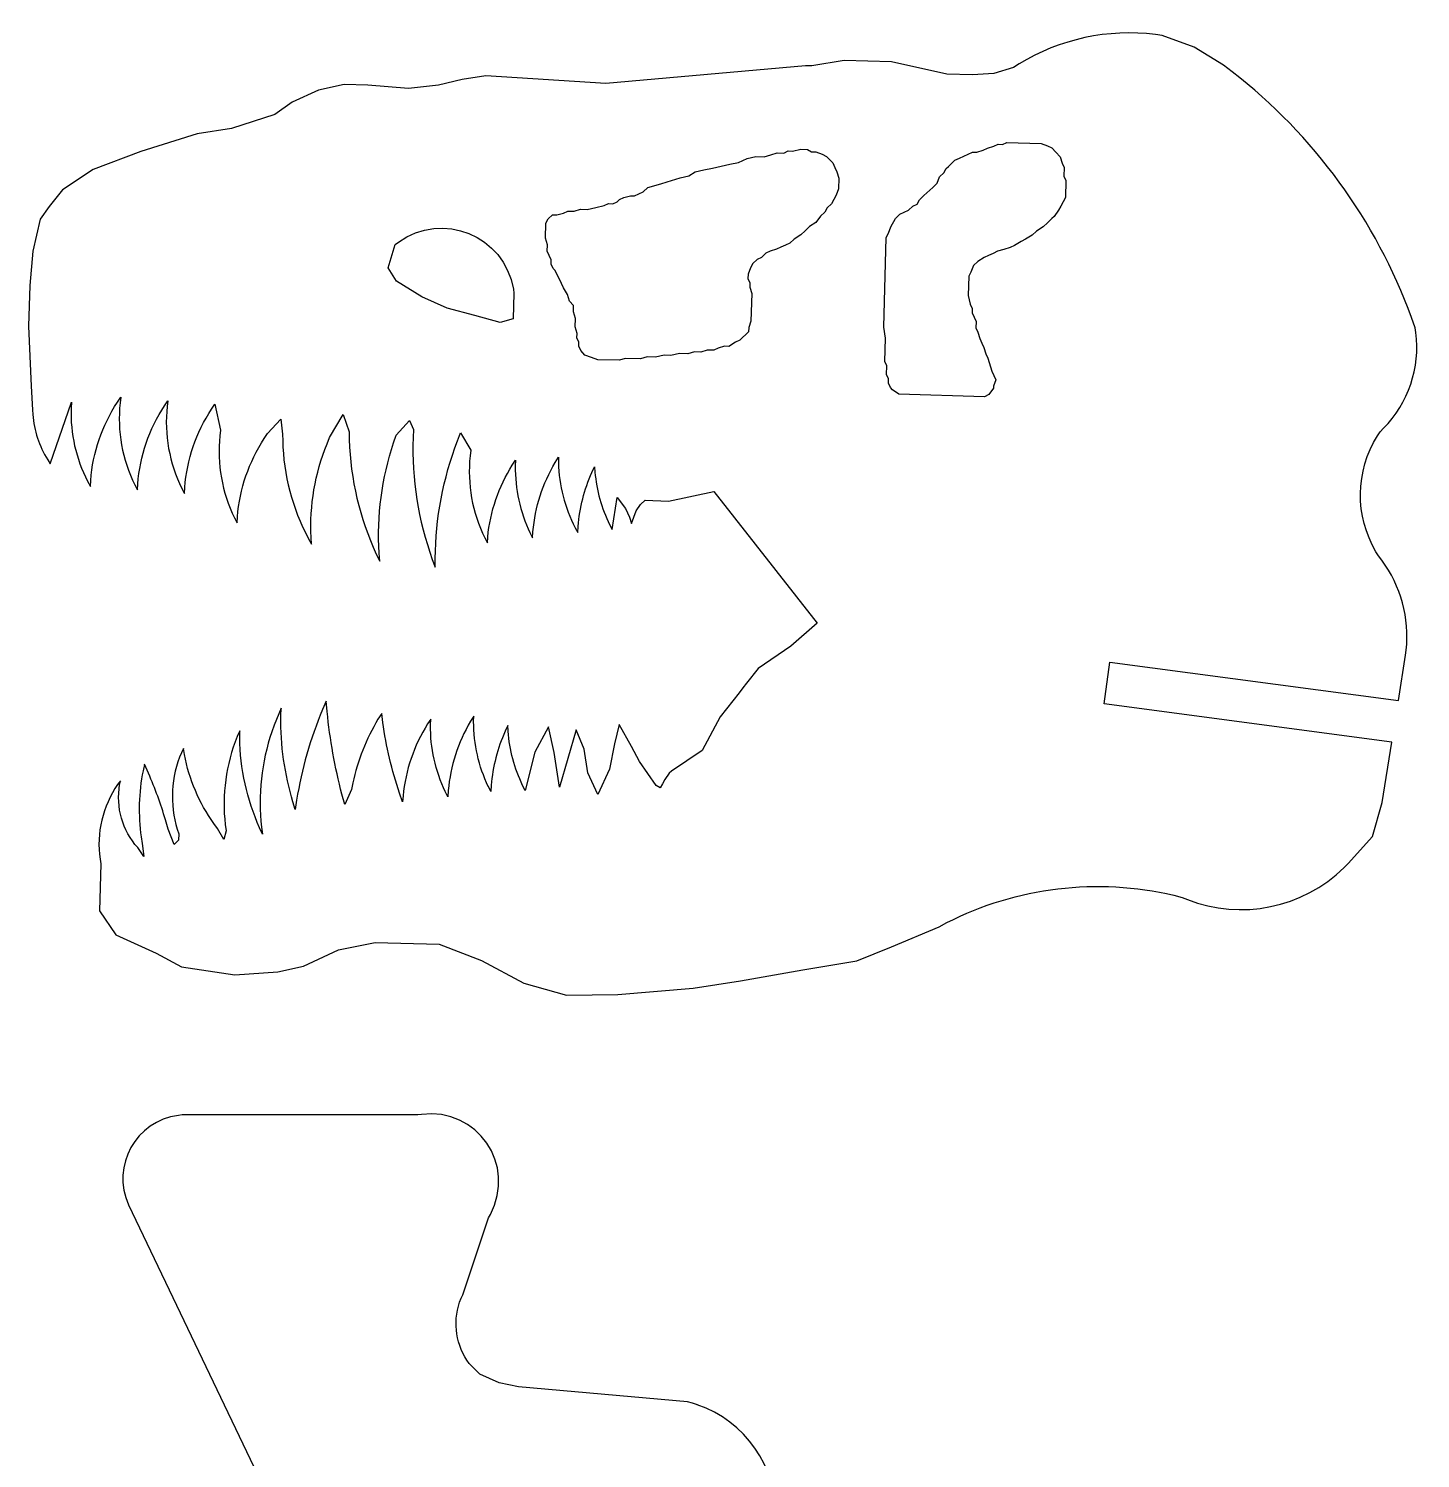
# Model space of a CAD drawing. Extents: x -18 to 13239, y -29 to 8823.
# Drawn here: x 4568 to 6829, y 6499 to 8823 of the extents above; entities that cross this region are included whole.
import ezdxf

# ---------------------------------------------------------------- set-up
doc = ezdxf.new("R2010")
doc.units = 0
doc.layers.get('0').update_dxf_attribs({"linetype": 'CONTINUOUS'})

msp = doc.modelspace()

# ---------------------------------------------------------------- linework, layer by layer
at = {"color": 7}
for p, q in [((6409.534484, 8811.971966), (6398.634483, 8813.441966)), ((6461.224488, 8793.021964), (6409.534484, 8811.971966)), ((6509.144492, 8763.771962), (6461.224488, 8793.021964)), ((5830.15444, 8762.601962), (5505.454416, 8733.77196)), ((5840.554441, 8762.301962), (5830.15444, 8762.601962)), ((5893.054445, 8771.271962), (5840.554441, 8762.301962)), ((5969.624451, 8769.051962), (5893.054445, 8771.271962)), ((6059.544458, 8748.991961), (5969.624451, 8769.051962)), ((6177.064467, 8765.681962), (6167.814466, 8759.721962)), ((6523.344493, 8752.941961), (6509.144492, 8763.771962)), ((5272.384398, 8740.55196), (5233.754395, 8731.171959)), ((5310.824401, 8746.381961), (5272.384398, 8740.55196)), ((5505.454416, 8733.77196), (5310.824401, 8746.381961)), ((6101.254461, 8747.771961), (6059.544458, 8748.991961)), ((6136.124463, 8750.231961), (6101.254461, 8747.771961)), ((6167.814466, 8759.721962), (6136.124463, 8750.231961)), ((5038.524381, 8722.971959), (4996.214377, 8703.281957)), ((5080.614384, 8732.16196), (5038.524381, 8722.971959)), ((5118.854387, 8731.041959), (5080.614384, 8732.16196)), ((5184.824392, 8725.651959), (5118.854387, 8731.041959)), ((5233.754395, 8731.171959), (5184.824392, 8725.651959)), ((4996.214377, 8703.281957), (4967.774375, 8683.201956)), ((4967.774375, 8683.201956), (4897.43437, 8660.941954)), ((4841.464366, 8652.071953), (4750.124359, 8623.401951)), ((4897.43437, 8660.941954), (4841.464366, 8652.071953)), ((4750.124359, 8623.401951), (4672.654353, 8594.331949)), ((5773.706936, 8618.023951), (5784.211737, 8621.189151)), ((5784.211737, 8621.189151), (5794.615738, 8620.886651)), ((5794.615738, 8620.886651), (5801.741438, 8624.150151)), ((5801.741438, 8624.150151), (5808.677439, 8623.948451)), ((5808.677439, 8623.948451), (5822.65034, 8627.012852)), ((5822.65034, 8627.012852), (5833.143241, 8626.707652)), ((5833.143241, 8626.707652), (5839.978241, 8623.038151)), ((5839.978241, 8623.038151), (5846.914142, 8622.836451)), ((5846.914142, 8622.836451), (5857.306242, 8619.063451)), ((6079.967359, 8612.587151), (6101.077761, 8622.386051)), ((6101.077761, 8622.386051), (6108.102661, 8622.181751)), ((6108.102661, 8622.181751), (6118.610062, 8625.435951)), ((6118.610062, 8625.435951), (6125.646763, 8628.702052)), ((6125.646763, 8628.702052), (6136.240563, 8631.864752)), ((6136.240563, 8631.864752), (6143.277264, 8635.130852)), ((6143.277264, 8635.130852), (6150.213165, 8634.929152)), ((6150.213165, 8634.929152), (6157.249865, 8638.195252)), ((6157.249865, 8638.195252), (6212.915169, 8636.576452)), ((6212.915169, 8636.576452), (6223.30727, 8632.803452)), ((6223.30727, 8632.803452), (6230.142271, 8629.133952)), ((6230.142271, 8629.133952), (6236.876471, 8621.996151)), ((6236.876471, 8621.996151), (6243.608072, 8614.769751)), ((5679.007829, 8596.393649), (5693.06943, 8599.45545)), ((5693.06943, 8599.45545), (5707.042031, 8602.51985)), ((5707.042031, 8602.51985), (5721.103632, 8605.58165)), ((5721.103632, 8605.58165), (5735.179833, 8612.20285)), ((5735.179833, 8612.20285), (5749.241434, 8615.264651)), ((5749.241434, 8615.264651), (5763.113335, 8614.861251)), ((5763.113335, 8614.861251), (5773.706936, 8618.023951)), ((5857.306242, 8619.063451), (5864.141243, 8615.393951)), ((5864.141243, 8615.393951), (5874.242644, 8604.68745)), ((5874.242644, 8604.68745), (5877.506444, 8597.561949)), ((6058.563558, 8595.766349), (6062.135058, 8599.222249)), ((6062.135058, 8599.222249), (6072.841559, 8609.32365)), ((6072.841559, 8609.32365), (6079.967359, 8612.587151)), ((6243.608072, 8614.769751), (6246.862272, 8604.26245)), ((6246.862272, 8604.26245), (6250.128672, 8597.225449)), ((4672.654353, 8594.331949), (4622.914349, 8560.971947)), ((5605.294023, 8574.152048), (5626.303625, 8580.483048)), ((5626.303625, 8580.483048), (5640.367826, 8583.633848)), ((5640.367826, 8583.633848), (5650.973527, 8590.267449)), ((5650.973527, 8590.267449), (5665.035128, 8593.329249)), ((5665.035128, 8593.329249), (5679.007829, 8596.393649)), ((5877.506444, 8597.561949), (5880.861544, 8590.522449)), ((5880.861544, 8590.522449), (5884.027044, 8580.017648)), ((5884.027044, 8580.017648), (5883.520244, 8562.589047)), ((6043.896856, 8571.896147), (6047.667457, 8582.199248)), ((6047.667457, 8582.199248), (6054.893857, 8588.931049)), ((6054.893857, 8588.931049), (6058.563558, 8595.766349)), ((6250.128672, 8597.225449), (6249.722672, 8583.264648)), ((6249.722672, 8583.264648), (6252.989072, 8576.227648)), ((6252.989072, 8576.227648), (6252.179572, 8548.395146)), ((4622.914349, 8560.971947), (4601.294348, 8533.751945)), ((5534.858218, 8548.344846), (5545.451919, 8551.507546)), ((5545.451919, 8551.507546), (5552.387919, 8551.305846)), ((5552.387919, 8551.305846), (5559.42472, 8554.571946)), ((5559.42472, 8554.571946), (5566.46422, 8557.927046)), ((5566.46422, 8557.927046), (5573.690821, 8564.658847)), ((5573.690821, 8564.658847), (5594.700423, 8570.989347)), ((5594.700423, 8570.989347), (5605.294023, 8574.152048)), ((5879.749644, 8552.285946), (5875.988444, 8545.364745)), ((5883.520244, 8562.589047), (5879.749644, 8552.285946)), ((6015.254654, 8544.873545), (6022.481255, 8551.604846)), ((6022.481255, 8551.604846), (6036.756656, 8565.073147)), ((6036.756656, 8565.073147), (6043.896856, 8571.896147)), ((4601.294348, 8533.751945), (4586.724346, 8513.261943)), ((5454.119612, 8526.308544), (5464.713313, 8529.471244)), ((5464.713313, 8529.471244), (5475.117214, 8529.168644)), ((5475.117214, 8529.168644), (5489.181415, 8532.319544)), ((5489.181415, 8532.319544), (5503.154116, 8535.383945)), ((5503.154116, 8535.383945), (5510.191016, 8538.649945)), ((5510.191016, 8538.649945), (5517.215717, 8538.445745)), ((5517.215717, 8538.445745), (5524.252617, 8541.711845)), ((5524.252617, 8541.711845), (5527.821418, 8545.078745)), ((5527.821418, 8545.078745), (5534.858218, 8548.344846)), ((5865.181143, 8531.795044), (5861.511343, 8524.959844)), ((5872.318744, 8538.529545), (5865.181143, 8531.795044)), ((5875.988444, 8545.364745), (5872.318744, 8538.529545)), ((5997.408053, 8527.949244), (6004.545654, 8534.683645)), ((6004.545654, 8534.683645), (6011.582354, 8537.949745)), ((6011.582354, 8537.949745), (6015.254654, 8544.873545)), ((6244.837472, 8534.636645), (6241.078971, 8527.803944)), ((6248.509872, 8541.560445), (6244.837472, 8534.636645)), ((6252.179572, 8548.395146), (6248.509872, 8541.560445)), ((4586.724346, 8513.261943), (4574.804346, 8461.361939)), ((5407.633208, 8482.449641), (5408.341808, 8506.814343)), ((5408.341808, 8506.814343), (5412.011409, 8513.649643)), ((5412.011409, 8513.649643), (5419.149109, 8520.384044)), ((5419.149109, 8520.384044), (5426.08511, 8520.182344)), ((5426.08511, 8520.182344), (5436.678811, 8523.345044)), ((5436.678811, 8523.345044), (5443.715711, 8526.611144)), ((5443.715711, 8526.611144), (5454.119612, 8526.308544)), ((5847.043742, 8507.937243), (5836.438041, 8501.303642)), ((5854.371142, 8518.136843), (5847.043742, 8507.937243)), ((5861.511343, 8524.959844), (5854.371142, 8518.136843)), ((5968.766151, 8500.926642), (5976.105451, 8514.596643)), ((5976.105451, 8514.596643), (5983.245552, 8521.419644)), ((5983.245552, 8521.419644), (5990.371352, 8524.683144)), ((5990.371352, 8524.683144), (5997.408053, 8527.949244)), ((6223.13147, 8507.411843), (6215.993869, 8500.677342)), ((6230.271671, 8514.234743), (6223.13147, 8507.411843)), ((6233.840571, 8517.601743), (6230.271671, 8514.234743)), ((6241.078971, 8527.803944), (6233.840571, 8517.601743)), ((5410.796009, 8471.85584), (5407.633208, 8482.449641)), ((5822.16034, 8487.746341), (5811.465639, 8481.115341)), ((5829.30054, 8494.569242), (5822.16034, 8487.746341)), ((5836.438041, 8501.303642), (5829.30054, 8494.569242)), ((5957.07445, 8337.60063), (5961.32315, 8483.699841)), ((5961.32315, 8483.699841), (5964.995551, 8490.623541)), ((5964.995551, 8490.623541), (5968.766151, 8500.926642)), ((6198.161668, 8487.311941), (6187.553367, 8480.589941)), ((6205.299169, 8494.046442), (6198.161668, 8487.311941)), ((6215.993869, 8500.677342), (6205.299169, 8494.046442)), ((4574.804346, 8461.361939), (4569.714345, 8405.801935)), ((5152.054389, 8434.171937), (5163.56439, 8472.10194)), ((5163.56439, 8472.10194), (5168.57439, 8475.96194)), ((5410.493409, 8461.451939), (5410.796009, 8471.85584)), ((5417.023409, 8447.289438), (5410.493409, 8461.451939)), ((5772.621236, 8461.330939), (5765.584435, 8458.064839)), ((5783.126037, 8464.496139), (5772.621236, 8461.330939)), ((5790.165537, 8467.85124), (5783.126037, 8464.496139)), ((5797.291238, 8471.11484), (5790.165537, 8467.85124)), ((5804.328138, 8474.38094), (5797.291238, 8471.11484)), ((5811.465639, 8481.115341), (5804.328138, 8474.38094)), ((6141.686664, 8461.098839), (6134.649963, 8457.832739)), ((6152.191465, 8464.264039), (6141.686664, 8461.098839)), ((6162.785265, 8467.42674), (6152.191465, 8464.264039)), ((6169.821966, 8470.69284), (6162.785265, 8467.42674)), ((6180.427667, 8477.32644), (6169.821966, 8470.69284)), ((6187.553367, 8480.589941), (6180.427667, 8477.32644)), ((5416.821709, 8440.353337), (5417.023409, 8447.289438)), ((5420.088009, 8433.316337), (5416.821709, 8440.353337)), ((5744.183234, 8441.332438), (5740.511034, 8434.408637)), ((5751.320934, 8448.066838), (5744.183234, 8441.332438)), ((5758.357835, 8451.332938), (5751.320934, 8448.066838)), ((5765.584435, 8458.064839), (5758.357835, 8451.332938)), ((6102.741661, 8437.846037), (6098.879761, 8427.456537)), ((6109.879261, 8444.580538), (6102.741661, 8437.846037)), ((6120.484962, 8451.214038), (6109.879261, 8444.580538)), ((6127.521663, 8454.480139), (6120.484962, 8451.214038)), ((6134.649963, 8457.832739), (6127.521663, 8454.480139)), ((5165.31439, 8412.871935), (5152.054389, 8434.171937)), ((5206.404393, 8387.291933), (5165.31439, 8412.871935)), ((5423.45501, 8429.747637), (5420.088009, 8433.316337)), ((5426.72131, 8422.710736), (5423.45501, 8429.747637)), ((5430.07391, 8415.582636), (5426.72131, 8422.710736)), ((5436.606511, 8401.509135), (5430.07391, 8415.582636)), ((5736.740533, 8424.105636), (5736.538833, 8417.169436)), ((5736.538833, 8417.169436), (5739.802434, 8410.043935)), ((5740.511034, 8434.408637), (5736.740533, 8424.105636)), ((6095.20996, 8420.621236), (6094.29966, 8389.320434)), ((6098.879761, 8427.456537), (6095.20996, 8420.621236)), ((4569.714345, 8405.801935), (4567.794345, 8339.73193)), ((5356.274405, 8393.341934), (5355.054404, 8351.641931)), ((5355.384404, 8399.681934), (5356.274405, 8393.341934)), ((5443.237411, 8390.814534), (5436.606511, 8401.509135)), ((5446.402811, 8380.309733), (5443.237411, 8390.814534)), ((5739.802434, 8410.043935), (5739.600734, 8403.107835)), ((5739.600734, 8403.107835), (5742.766134, 8392.603034)), ((5742.766134, 8392.603034), (5741.449834, 8347.34143)), ((6094.29966, 8389.320434), (6097.364361, 8375.347833)), ((5247.594396, 8368.641932), (5206.404393, 8387.291933)), ((5292.5544, 8356.921931), (5247.594396, 8368.641932)), ((5453.137012, 8373.171832), (5446.402811, 8380.309733)), ((5452.831912, 8362.678932), (5453.137012, 8373.171832)), ((6097.364361, 8375.347833), (6100.716861, 8368.219732)), ((6100.716861, 8368.219732), (6100.515161, 8361.284132)), ((5333.964403, 8345.31193), (5292.5544, 8356.921931)), ((5355.054404, 8351.641931), (5333.964403, 8345.31193)), ((5456.086312, 8352.171531), (5452.831912, 8362.678932)), ((5455.682912, 8338.29983), (5456.086312, 8352.171531)), ((5741.449834, 8347.34143), (5737.679333, 8337.03833)), ((6100.515161, 8361.284132), (6107.047661, 8347.21073)), ((6107.047661, 8347.21073), (6106.742461, 8336.71773)), ((6820.504515, 8336.92193), (6814.584515, 8353.691931)), ((4567.794345, 8339.73193), (4571.894345, 8242.071923)), ((5458.845712, 8327.705929), (5455.682912, 8338.29983)), ((5458.644012, 8320.769828), (5458.845712, 8327.705929)), ((5461.910213, 8313.732828), (5458.644012, 8320.769828)), ((5737.477633, 8330.102229), (5723.110932, 8316.547428)), ((5737.679333, 8337.03833), (5737.477633, 8330.102229)), ((5960.03565, 8320.071128), (5957.07445, 8337.60063)), ((5958.92365, 8281.834726), (5960.03565, 8320.071128)), ((6106.742461, 8336.71773), (6110.008861, 8329.680729)), ((6110.008861, 8329.680729), (6113.174362, 8319.175928)), ((6113.174362, 8319.175928), (6116.438162, 8312.050528)), ((6821.704515, 8328.921929), (6820.504515, 8336.87193)), ((6820.504515, 8336.87193), (6820.504515, 8336.87193)), ((5461.705913, 8306.708227), (5461.910213, 8313.732828)), ((5464.972113, 8299.671227), (5461.705913, 8306.708227)), ((5471.706413, 8292.533426), (5464.972113, 8299.671227)), ((5649.497827, 8297.774127), (5638.904226, 8294.611526)), ((5659.901827, 8297.471627), (5649.497827, 8297.774127)), ((5670.406628, 8300.636827), (5659.901827, 8297.471627)), ((5680.899429, 8300.331727), (5670.406628, 8300.636827)), ((5687.93883, 8303.686827), (5680.899429, 8300.331727)), ((5698.44353, 8306.852127), (5687.93883, 8303.686827)), ((5705.468431, 8306.647827), (5698.44353, 8306.852127)), ((5716.074032, 8313.281328), (5705.468431, 8306.647827)), ((5723.110932, 8316.547428), (5716.074032, 8313.281328)), ((6116.438162, 8312.050528), (6119.704462, 8305.013527)), ((6119.704462, 8305.013527), (6122.869962, 8294.508726)), ((5482.098414, 8288.760426), (5471.706413, 8292.533426)), ((5492.401515, 8284.990126), (5482.098414, 8288.760426)), ((5527.170017, 8283.978926), (5492.401515, 8284.990126)), ((5537.763718, 8287.141626), (5527.170017, 8283.978926)), ((5562.03952, 8286.435626), (5537.763718, 8287.141626)), ((5572.633221, 8289.598326), (5562.03952, 8286.435626)), ((5586.505022, 8289.194926), (5572.633221, 8289.598326)), ((5600.566723, 8292.255726), (5586.505022, 8289.194926)), ((5610.970724, 8291.953126), (5600.566723, 8292.255726)), ((5625.032325, 8295.014927), (5610.970724, 8291.953126)), ((5638.904226, 8294.611526), (5625.032325, 8295.014927)), ((5962.18975, 8274.797225), (5958.92365, 8281.834726)), ((5961.78375, 8260.836424), (5962.18975, 8274.797225)), ((6122.869962, 8294.508726), (6126.222563, 8287.380626)), ((6126.222563, 8287.380626), (6132.553263, 8266.371024)), ((5965.050151, 8253.799423), (5961.78375, 8260.836424)), ((5964.848351, 8246.863323), (5965.050151, 8253.799423)), ((6132.553263, 8266.371024), (6135.817063, 8259.245524)), ((6139.083464, 8252.208623), (6135.312763, 8241.905523)), ((6135.817063, 8259.245524), (6139.083464, 8252.208623)), ((4571.894345, 8242.071923), (4574.254345, 8203.73192)), ((5968.114751, 8239.826322), (5964.848351, 8246.863323)), ((5971.479351, 8236.168622), (5968.114751, 8239.826322)), ((5981.770652, 8228.927422), (5971.479351, 8236.168622)), ((6120.845162, 8224.882921), (5981.770652, 8228.927422)), ((6127.970963, 8228.146421), (6120.845162, 8224.882921)), ((6135.211963, 8238.437722), (6127.970963, 8228.146421)), ((6135.312763, 8241.905523), (6135.211963, 8238.437722)), ((4574.254345, 8203.73192), (4574.644346, 8195.891919)), ((4603.024348, 8115.851913), (4637.25435, 8215.781921)), ((4637.25435, 8215.781921), (4636.80435, 8206.36192)), ((4712.104356, 8215.921921), (4717.594356, 8223.951921)), ((4717.594356, 8223.951921), (4716.434356, 8214.81192)), ((4788.564362, 8210.22192), (4794.054362, 8218.251921)), ((4794.054362, 8218.251921), (4792.894362, 8209.12192)), ((4865.034367, 8204.53192), (4870.514368, 8212.47192)), ((4870.514368, 8212.47192), (4879.704369, 8170.461917)), ((4956.164374, 8164.771917), (4977.774376, 8188.521918)), ((4977.774376, 8188.521918), (4980.534376, 8164.061917)), ((5056.904382, 8158.371916), (5078.914384, 8195.991919)), ((5078.914384, 8195.991919), (5088.594384, 8167.861917)), ((5164.96439, 8162.161916), (5186.574392, 8185.921918)), ((5186.574392, 8185.921918), (5193.104392, 8171.761917)), ((4879.704369, 8170.461917), (4878.554368, 8161.421916)), ((4950.684374, 8156.741916), (4956.164374, 8164.771917)), ((4980.534376, 8164.061917), (4980.564376, 8153.021916)), ((5052.594382, 8148.081915), (5056.904382, 8158.371916)), ((5088.594384, 8167.861917), (5088.754384, 8155.041916)), ((5160.78439, 8149.831916), (5164.96439, 8162.161916)), ((5193.104392, 8171.761917), (5192.534392, 8158.341916)), ((5264.464398, 8153.041916), (5269.564398, 8166.071917)), ((5269.564398, 8166.071917), (5286.184399, 8137.731915)), ((6759.064511, 8161.291916), (6763.444511, 8167.921917)), ((6763.444511, 8167.921917), (6769.214511, 8173.541917)), ((5286.184399, 8137.731915), (5285.024399, 8128.681914)), ((4598.764347, 8122.381913), (4603.024348, 8115.851913)), ((5353.564404, 8113.701913), (5358.784405, 8121.731913)), ((5358.784405, 8121.731913), (5358.514405, 8112.391913)), ((5423.38441, 8118.161913), (5428.61441, 8126.641914)), ((5428.61441, 8126.641914), (5428.61441, 8117.481913)), ((5482.984414, 8101.831912), (5487.344414, 8110.961913)), ((5487.344414, 8110.961913), (5487.974415, 8102.131912)), ((4663.604352, 8087.481911), (4668.164353, 8079.07191)), ((4668.164353, 8079.07191), (4668.714353, 8088.761911)), ((4740.324358, 8081.51191), (4744.544358, 8073.38191)), ((4744.544358, 8073.38191), (4745.174358, 8083.061911)), ((4816.784364, 8075.82191), (4821.004364, 8067.681909)), ((4821.004364, 8067.681909), (4821.554364, 8077.37191)), ((5607.554424, 8055.311908), (5681.154429, 8070.53191)), ((5681.154429, 8070.53191), (5849.024442, 7856.771893)), ((5515.704417, 8009.211905), (5524.164417, 8061.211909)), ((5524.164417, 8061.211909), (5537.614418, 8043.381908)), ((5537.614418, 8043.381908), (5544.144419, 8029.301906)), ((5554.85442, 8039.401907), (5562.18442, 8049.601908)), ((5562.18442, 8049.601908), (5569.324421, 8056.431908)), ((5569.324421, 8056.431908), (5607.554424, 8055.311908)), ((4902.43437, 8028.031906), (4906.654371, 8019.981906)), ((4906.654371, 8019.981906), (4907.204371, 8029.671906)), ((5511.664416, 8017.071906), (5515.704417, 8009.211905)), ((5544.144419, 8029.301906), (5547.314419, 8018.711906)), ((5547.314419, 8018.711906), (5551.084419, 8029.101906)), ((5551.084419, 8029.101906), (5554.85442, 8039.401907)), ((5022.154379, 7994.731904), (5027.56438, 7985.051903)), ((5027.56438, 7985.051903), (5026.82438, 7996.201904)), ((5308.924401, 7995.381904), (5313.134401, 7987.251903)), ((5313.134401, 7987.251903), (5313.854401, 7996.751904)), ((5382.324407, 8003.931905), (5386.444407, 7995.531904)), ((5386.444407, 7995.531904), (5387.174407, 8005.481905)), ((5455.534412, 8011.941905), (5459.844412, 8003.901905)), ((5459.844412, 8003.901905), (5460.484412, 8013.941905)), ((5138.194388, 7957.541901), (5137.234388, 7970.471902)), ((6761.044511, 7966.061902), (6756.87451, 7972.761902)), ((5132.654388, 7969.091902), (5138.194388, 7957.541901)), ((5223.624395, 7960.481901), (5228.424395, 7947.8819)), ((5228.424395, 7947.8819), (5228.384395, 7961.861901)), ((6766.274511, 7959.231901), (6761.044511, 7966.061902)), ((5849.024442, 7856.771893), (5806.204439, 7819.661891)), ((5806.204439, 7819.661891), (5752.894435, 7782.941888)), ((6805.024514, 7804.581889), (6806.074514, 7813.10189)), ((6315.204477, 7725.421883), (6324.294478, 7793.601889)), ((6324.294478, 7793.601889), (6793.294513, 7731.121884)), ((6793.294513, 7731.121884), (6805.024514, 7804.581889)), ((5752.894435, 7782.941888), (5734.404433, 7759.451886)), ((5722.114432, 7743.791885), (5691.43443, 7704.631882)), ((5728.264433, 7751.621885), (5722.114432, 7743.791885)), ((5734.404433, 7759.451886), (5728.264433, 7751.621885)), ((4977.984376, 7718.441883), (4966.774375, 7690.911881)), ((4977.704376, 7705.631882), (4977.984376, 7718.441883)), ((5051.484382, 7730.181884), (5045.374381, 7716.211883)), ((5052.944382, 7713.141883), (5051.484382, 7730.181884)), ((6782.714512, 7663.131879), (6315.204477, 7725.421883)), ((5141.414388, 7710.211882), (5135.434388, 7700.691882)), ((5143.204388, 7695.481881), (5141.414388, 7710.211882)), ((5221.234394, 7700.861882), (5216.024394, 7692.911881)), ((5220.884394, 7691.621881), (5221.234394, 7700.861882)), ((5290.9744, 7705.861882), (5285.744399, 7697.381881)), ((5290.8044, 7696.791881), (5290.9744, 7705.861882)), ((5527.394417, 7691.961881), (5519.554417, 7660.861879)), ((5547.284419, 7656.581878), (5527.394417, 7691.961881)), ((5691.43443, 7704.631882), (5661.984428, 7649.771878)), ((4910.804371, 7682.03188), (4906.694371, 7672.451879)), ((4910.814371, 7670.461879), (4910.804371, 7682.03188)), ((4966.774375, 7690.911881), (4962.994375, 7680.34188)), ((5346.234404, 7690.281881), (5341.964403, 7681.15188)), ((5346.774404, 7681.19188), (5346.234404, 7690.281881)), ((5412.394409, 7688.361881), (5390.284407, 7647.261878)), ((5421.584409, 7646.351878), (5412.394409, 7688.361881)), ((5457.464412, 7683.58188), (5430.37441, 7590.381873)), ((5470.514413, 7651.871878), (5457.464412, 7683.58188)), ((4819.364364, 7653.361878), (4816.134364, 7646.161878)), ((4821.034364, 7643.261877), (4819.364364, 7653.361878)), ((5390.284407, 7647.261878), (5374.504406, 7584.981873)), ((5430.37441, 7590.381873), (5421.584409, 7646.351878)), ((5476.344414, 7613.431875), (5470.514413, 7651.871878)), ((5519.554417, 7660.861879), (5511.314416, 7619.361875)), ((5560.44442, 7631.811876), (5547.284419, 7656.581878)), ((5661.984428, 7649.771878), (5612.244424, 7616.421875)), ((6766.744511, 7565.401871), (6782.714512, 7663.131879)), ((4755.954359, 7627.351876), (4753.694359, 7616.831875)), ((4762.56436, 7612.741875), (4755.954359, 7627.401876)), ((4755.954359, 7627.401876), (4755.954359, 7627.401876)), ((5587.164422, 7592.771873), (5560.44442, 7631.811876)), ((4716.914356, 7600.631874), (4712.464356, 7594.621874)), ((4715.654356, 7594.351874), (4716.914356, 7600.631874)), ((5492.754415, 7578.071872), (5476.344414, 7613.431875)), ((5511.314416, 7619.361875), (5492.754415, 7578.071872)), ((5601.434423, 7602.761874), (5597.674423, 7595.931874)), ((5608.674424, 7613.061875), (5601.434423, 7602.761874)), ((5612.244424, 7616.421875), (5608.674424, 7613.061875)), ((5081.394384, 7562.181871), (5076.894383, 7578.681872)), ((5092.504385, 7586.241873), (5081.394384, 7562.181871)), ((5094.694385, 7597.211874), (5092.504385, 7586.241873)), ((5175.504391, 7566.471871), (5170.564391, 7580.411873)), ((5176.224391, 7575.971872), (5175.504391, 7566.471871)), ((5248.894396, 7574.751872), (5244.684396, 7583.061873)), ((5249.544396, 7584.701873), (5248.894396, 7574.751872)), ((5318.734402, 7583.131873), (5314.704401, 7591.261873)), ((5319.384402, 7593.261874), (5318.734402, 7583.131873)), ((5374.504406, 7584.981873), (5370.384406, 7593.201874)), ((5594.004423, 7589.101873), (5587.164422, 7592.771873)), ((5597.674423, 7595.931874), (5594.004423, 7589.101873)), ((5001.064378, 7554.101871), (4997.234377, 7566.311871)), ((5003.284378, 7569.251872), (5001.064378, 7554.101871)), ((6751.25451, 7510.141867), (6766.744511, 7565.401871)), ((4794.714362, 7521.831868), (4790.184362, 7537.271869)), ((4874.844368, 7522.971868), (4868.674368, 7531.161869)), ((4887.224369, 7529.371869), (4888.614369, 7519.101868)), ((4750.564359, 7509.321867), (4752.214359, 7498.681866)), ((4804.414363, 7497.161866), (4794.714362, 7521.831868)), ((4809.404363, 7521.851868), (4811.854363, 7514.301868)), ((4811.854363, 7514.301868), (4811.544363, 7503.901867)), ((4884.744369, 7505.241867), (4874.844368, 7522.971868)), ((4888.614369, 7519.101868), (4884.744369, 7505.241867)), ((4947.654374, 7513.911868), (4942.794373, 7524.381868)), ((4946.194374, 7524.991868), (4947.654374, 7513.911868)), ((6711.614507, 7466.081864), (6751.25451, 7510.141867)), ((4755.074359, 7477.681865), (4745.074358, 7491.951866)), ((4752.214359, 7498.681866), (4755.074359, 7477.681865)), ((4811.544363, 7503.901867), (4804.414363, 7497.161866)), ((4685.134354, 7465.831864), (4682.904354, 7389.271858)), ((4683.924354, 7473.171864), (4685.134354, 7465.831864)), ((6705.194506, 7459.511863), (6711.614507, 7466.081864)), ((6428.354486, 7414.60186), (6441.954487, 7411.18186)), ((6441.954487, 7411.18186), (6450.404487, 7407.73186)), ((4682.904354, 7389.271858), (4709.624356, 7350.141855)), ((6047.114457, 7363.481856), (6059.494458, 7370.061857)), ((4709.624356, 7350.141855), (4774.884361, 7320.381853)), ((5969.534451, 7330.941854), (6047.114457, 7363.481856)), ((4774.884361, 7320.381853), (4816.074364, 7298.361851)), ((5014.574379, 7299.531851), (5071.044383, 7325.741853)), ((5071.044383, 7325.741853), (5130.584388, 7337.891854)), ((5130.584388, 7337.891854), (5234.974395, 7334.861854)), ((5234.974395, 7334.861854), (5303.804401, 7308.561852)), ((5913.164447, 7308.191852), (5969.534451, 7330.941854)), ((4816.074364, 7298.361851), (4902.73437, 7285.34185)), ((4972.474376, 7290.341851), (5014.574379, 7299.531851)), ((5303.804401, 7308.561852), (5372.424406, 7271.681849)), ((5825.69444, 7293.381851), (5913.164447, 7308.191852)), ((4902.73437, 7285.34185), (4972.474376, 7290.341851)), ((5647.284427, 7263.681849), (5724.164432, 7275.42185)), ((5724.164432, 7275.42185), (5825.69444, 7293.381851)), ((5372.424406, 7271.681849), (5441.454411, 7252.311848)), ((5441.454411, 7252.311848), (5525.054417, 7253.351848)), ((5525.054417, 7253.351848), (5647.284427, 7263.681849)), ((4817.064364, 7057.531833), (4811.094363, 7056.911833)), ((5199.944393, 7057.531833), (4817.064364, 7057.531833)), ((5206.084393, 7058.511833), (5199.944393, 7057.531833)), ((4730.054357, 6911.281822), (4960.024375, 6430.721786)), ((5273.064398, 6765.121811), (5314.794401, 6890.47182)), ((5314.794401, 6890.47182), (5317.994402, 6895.801821)), ((5270.484398, 6759.521811), (5273.064398, 6765.121811)), ((5283.474399, 6653.741803), (5279.914399, 6658.821803)), ((5300.9144, 6636.311801), (5283.474399, 6653.741803)), ((5332.224403, 6622.4318), (5300.9144, 6636.311801)), ((5363.544405, 6615.4918), (5332.224403, 6622.4318)), ((5638.514426, 6591.121798), (5363.544405, 6615.4918)), ((5646.434426, 6588.981798), (5638.514426, 6591.121798)), ((5654.264427, 6586.491797), (5646.434426, 6588.981798))]:
    msp.add_line(p, q, dxfattribs=at)
for points in [[(6398.633883, 8813.441066), (6321.649477, 8823.079866), (6243.268272, 8806.159565), (6177.065067, 8765.685062)], [(6814.588215, 8353.687631), (6756.79421, 8511.332243), (6655.865603, 8649.829853), (6523.340293, 8752.945661)], [(5168.57479, 8475.96074), (5240.356396, 8527.802744), (5340.315503, 8486.950641), (5355.387404, 8399.686034)], [(6769.211511, 8173.542017), (6809.554914, 8214.42302), (6829.003716, 8271.953825), (6821.699815, 8328.918329)], [(4636.80455, 8206.36152), (4635.53995, 8164.820317), (4644.647251, 8124.464514), (4663.606652, 8087.482111)], [(4668.716553, 8088.757611), (4672.163753, 8134.253714), (4687.053954, 8177.791318), (4712.107556, 8215.919321)], [(4716.436356, 8214.81432), (4711.595356, 8168.873617), (4719.858956, 8122.922914), (4740.327058, 8081.51301)], [(4745.178058, 8083.063211), (4748.537559, 8128.351414), (4763.57226, 8172.317817), (4788.569062, 8210.22492)], [(4792.897862, 8209.12002), (4787.999762, 8163.614017), (4796.290462, 8116.762013), (4816.788464, 8075.81861)], [(4821.550564, 8077.37151), (4824.941764, 8122.468513), (4840.096666, 8166.799917), (4865.030467, 8204.53062)], [(4574.646646, 8195.887419), (4576.785446, 8169.720917), (4584.854546, 8144.677815), (4598.763447, 8122.386013)], [(4878.550368, 8161.418316), (4873.630068, 8115.711313), (4882.033169, 8069.201509), (4902.43847, 8028.028506)], [(4907.203071, 8029.670306), (4910.622871, 8074.78481), (4925.706472, 8119.005113), (4950.680374, 8156.740416)], [(5192.533192, 8158.339316), (5190.043392, 8090.877511), (5200.766493, 8023.977606), (5223.624295, 7960.483701)], [(6756.87571, 7972.766202), (6722.445608, 8030.865607), (6723.340708, 8103.983512), (6759.065311, 8161.288516)], [(4980.564476, 8153.023316), (4981.987176, 8097.487612), (4996.041377, 8043.779808), (5022.150879, 7994.733404)], [(5026.82128, 7996.199304), (5024.192179, 8047.537008), (5033.21208, 8100.479012), (5052.597582, 8148.080415)], [(5088.754984, 8155.038516), (5090.706284, 8090.951111), (5105.589386, 8027.237806), (5132.652088, 7969.092202)], [(5137.230988, 7970.471702), (5133.728588, 8030.949607), (5141.703188, 8092.320311), (5160.78049, 8149.829116)], [(5228.381195, 7961.858501), (5229.044595, 8027.006306), (5241.340996, 8092.137311), (5264.467298, 8153.044016)], [(5285.029299, 8128.683914), (5280.453699, 8082.53641), (5288.460199, 8037.029207), (5308.919901, 7995.382504)], [(5313.854701, 7996.752204), (5317.774202, 8038.241707), (5331.353503, 8078.42491), (5353.566604, 8113.697213)], [(5358.512705, 8112.396613), (5357.980105, 8075.05411), (5366.122505, 8037.591207), (5382.324507, 8003.928405)], [(5387.175407, 8005.478105), (5390.705807, 8045.471608), (5402.907308, 8083.619011), (5423.38161, 8118.163913)], [(5428.61251, 8117.477713), (5429.47231, 8080.83931), (5438.638011, 8044.484108), (5455.535712, 8011.944705)], [(5460.488612, 8013.937005), (5462.907713, 8044.229508), (5470.590413, 8074.09171), (5482.980314, 8101.835512)], [(5487.972915, 8102.135312), (5490.427515, 8072.90101), (5498.664415, 8043.375208), (5511.664616, 8017.076806)], [(6806.075914, 7813.09819), (6811.572214, 7864.941094), (6797.136513, 7917.259898), (6766.271911, 7959.232701)], [(5045.378981, 7716.210783), (5025.48668, 7669.294179), (5011.358279, 7619.560976), (5003.281278, 7569.254172)], [(4997.232577, 7566.315171), (4983.799576, 7611.240275), (4976.963176, 7658.727878), (4977.699676, 7705.630482)], [(5076.889683, 7578.683572), (5065.330983, 7622.770976), (5057.266582, 7667.768179), (5052.943582, 7713.143283)], [(5135.438188, 7700.687382), (5116.344186, 7668.719979), (5102.306285, 7633.685177), (5094.693985, 7597.211274)], [(5170.565291, 7580.409173), (5157.81139, 7617.780575), (5148.667789, 7656.372078), (5143.207488, 7695.477481)], [(5216.021994, 7692.915481), (5193.673292, 7657.420478), (5180.242791, 7617.710275), (5176.221091, 7575.973072)], [(5244.688696, 7583.059773), (5228.505995, 7616.671475), (5220.199394, 7654.308478), (5220.879494, 7691.616981)], [(5285.747999, 7697.384281), (5265.354098, 7662.592079), (5253.247497, 7624.854676), (5249.541796, 7584.698473)], [(5314.700401, 7591.258273), (5298.9587, 7624.068276), (5290.8295, 7660.413679), (5290.8033, 7696.792281)], [(4906.694171, 7672.452379), (4888.345369, 7627.040976), (4881.771669, 7578.035872), (4887.225669, 7529.376569)], [(4942.792973, 7524.378968), (4922.552072, 7570.240372), (4911.456971, 7620.323076), (4910.819171, 7670.463879)], [(4962.991975, 7680.33848), (4946.003374, 7630.795176), (4940.231373, 7577.023072), (4946.192674, 7524.992368)], [(5341.967403, 7681.15418), (5329.449503, 7653.442278), (5321.884602, 7623.549976), (5319.386802, 7593.258274)], [(5370.380906, 7593.199374), (5357.169205, 7620.742376), (5348.995504, 7650.706778), (5346.774504, 7681.19258)], [(4816.130964, 7646.161878), (4799.082062, 7607.353575), (4796.681062, 7562.277671), (4809.400963, 7521.850268)], [(4868.677168, 7531.161769), (4844.694366, 7564.792971), (4828.647365, 7602.666574), (4821.030464, 7643.260377)], [(4753.691459, 7616.828075), (4746.731859, 7581.483073), (4745.671158, 7545.01047), (4750.564959, 7509.320867)], [(4790.180762, 7537.271669), (4782.486061, 7562.948971), (4773.229161, 7588.153673), (4762.56146, 7612.743975)], [(4712.462756, 7594.620274), (4688.033854, 7559.105471), (4677.710253, 7515.850268), (4683.922454, 7473.167864)], [(4745.075858, 7491.947566), (4720.189257, 7520.003668), (4709.553856, 7557.383871), (4715.658756, 7594.349074)], [(6450.401087, 7407.73366), (6538.067794, 7373.392657), (6637.867501, 7393.717358), (6705.193806, 7459.507263)], [(6059.496358, 7370.064257), (6173.280466, 7428.084861), (6304.028276, 7443.844462), (6428.351686, 7414.60516)], [(5317.992902, 6895.806021), (5361.142905, 6976.280627), (5296.6114, 7070.044634), (5206.081293, 7058.513733)], [(4811.099063, 7056.912533), (4741.929858, 7047.377532), (4701.667955, 6975.156827), (4730.056657, 6911.285022)], [(5279.918099, 6658.816903), (5260.358797, 6689.121105), (5256.837397, 6726.119508), (5270.488398, 6759.519411)], [(5781.474337, 6403.590584), (5783.593137, 6485.84599), (5732.064533, 6559.771495), (5654.261627, 6586.492197)]]:
    msp.add_open_spline(points, degree=3, dxfattribs=at)

doc.saveas('drawing.dxf')
